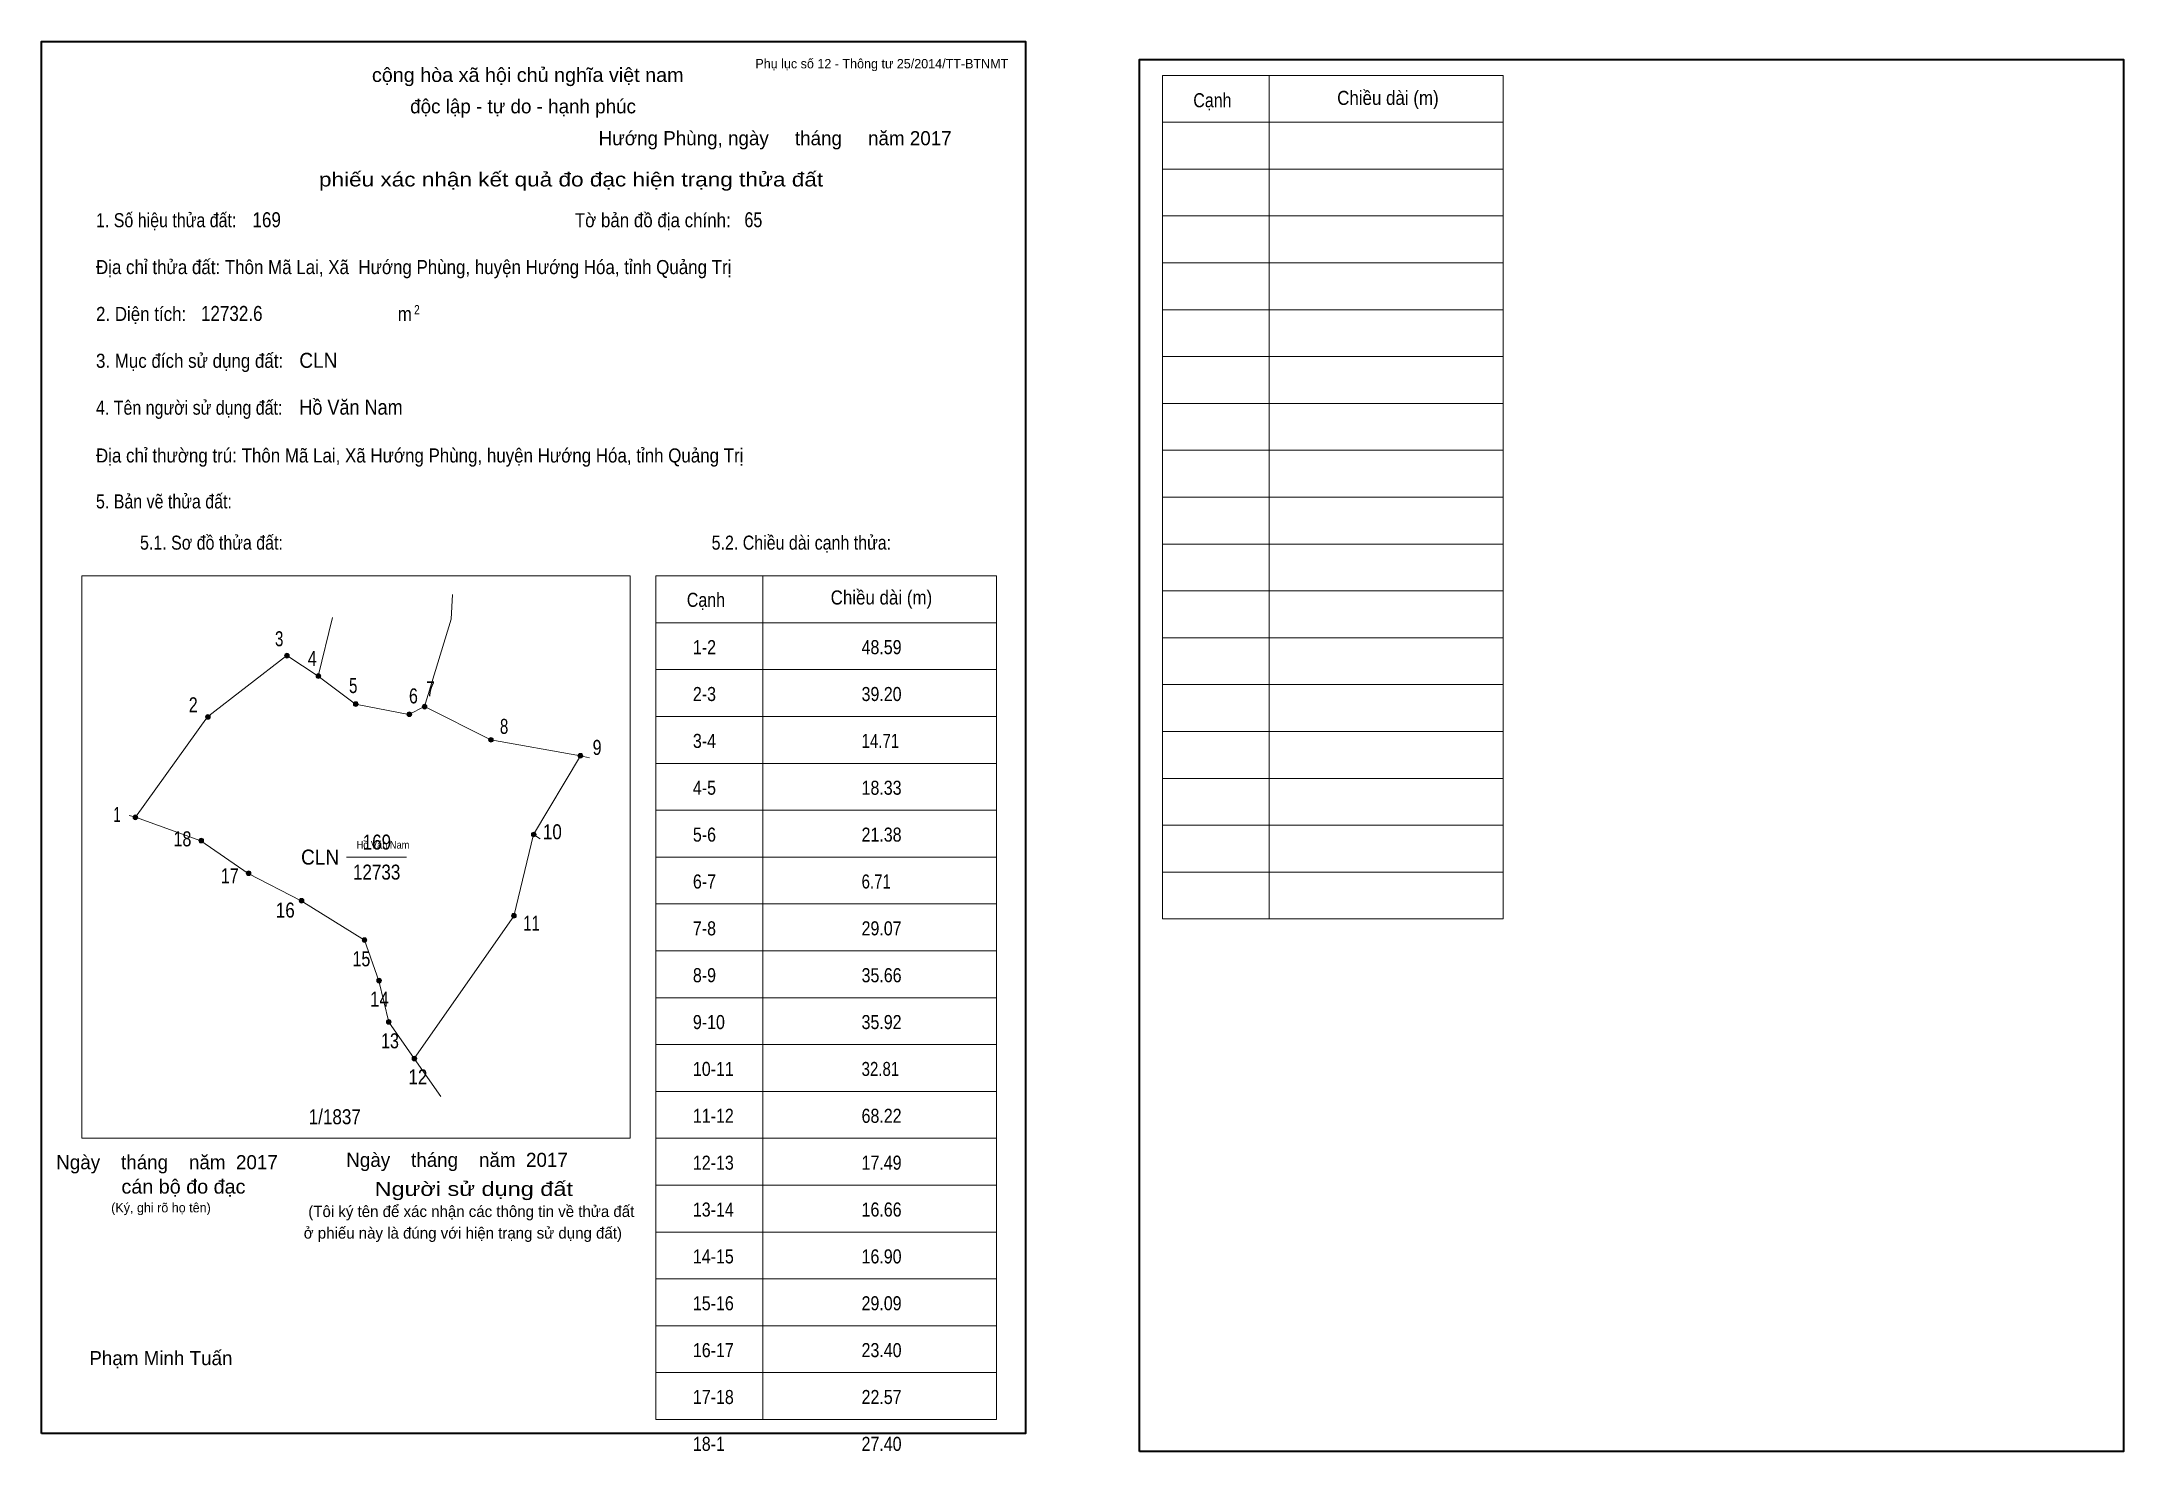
# Model space of a CAD drawing. Header units: centimetres. Extents: x 0 to 44.4, y -0.4 to 29.7.
import ezdxf
from ezdxf.enums import TextEntityAlignment as Align

# ---------------------------------------------------------------- set-up
doc = ezdxf.new("R2010")
doc.units = ezdxf.units.CM
doc.header["$LTSCALE"] = 0.12
for name, color, linetype in [('2', 7, 'Continuous'), ('30', 7, 'Continuous'), ('34', 7, 'Continuous')]:
    doc.layers.add(name, color=color, linetype=linetype)
for name, color, linetype, lineweight in [('32', 7, 'Continuous', 13), ('33', 7, 'Continuous', 13), ('6', 7, 'Continuous', 13), ('63', 7, 'Continuous', 13)]:
    doc.layers.add(name, color=color, linetype=linetype, lineweight=lineweight)

msp = doc.modelspace()

# ---------------------------------------------------------------- hatches: boundary and pattern name
at = {"layer": '32'}
for points in [[(5.2854, 16.5983, 1), (5.1854, 16.5983, 1)], [(5.957, 16.1629, 1), (5.857, 16.1629, 1)], [(6.7548, 15.5643, 1), (6.6548, 15.5643, 1)], [(8.2242, 15.5098, 1), (8.1242, 15.5098, 1)], [(3.5983, 15.2922, 1), (3.4983, 15.2922, 1)], [(7.8977, 15.3466, 1), (7.7977, 15.3466, 1)], [(9.6392, 14.8023, 1), (9.5392, 14.8023, 1)], [(11.55, 14.4628, 1), (11.45, 14.4628, 1)], [(2.05, 13.1484, 1), (1.95, 13.1484, 1)], [(3.4563, 12.6527, 1), (3.3563, 12.6527, 1)], [(10.5519, 12.7822, 1), (10.4519, 12.7822, 1)], [(4.4674, 11.955, 1), (4.3674, 11.955, 1)], [(5.5978, 11.3683, 1), (5.4978, 11.3683, 1)], [(10.129, 11.0472, 1), (10.029, 11.0472, 1)], [(6.941, 10.5307, 1), (6.841, 10.5307, 1)], [(7.2533, 9.6654, 1), (7.1533, 9.6654, 1)], [(7.4591, 8.7821, 1), (7.3591, 8.7821, 1)], [(8.0049, 8.0023, 1), (7.9049, 8.0023, 1)]]:
    msp.add_hatch(color=256, dxfattribs=at).paths.add_polyline_path(points)

# ---------------------------------------------------------------- linework, layer by layer
for centre in [(5.2354, 16.5983), (5.907, 16.1629), (6.7048, 15.5643), (8.1742, 15.5098), (3.5483, 15.2922), (7.8477, 15.3466), (9.5892, 14.8023), (11.5, 14.4628), (2, 13.1484), (3.4063, 12.6527), (10.5019, 12.7822), (4.4174, 11.955), (5.5478, 11.3683), (10.079, 11.0472), (6.891, 10.5307), (7.2033, 9.6654), (7.4091, 8.7821), (7.9549, 8.0023)]:
    msp.add_circle(centre, 0.05, dxfattribs=at)
at = {"layer": '33'}
msp.add_line((6.51, 12.3), (7.79, 12.3), dxfattribs=at)
at = {"layer": '6'}
for p, q in [((5.9, 16.16), (6.21, 17.41)), ((11.5, 14.46), (10.5, 12.78)), ((11.5, 14.46), (11.69, 14.42)), ((1.87, 13.19), (2, 13.15)), ((10.64, 12.69), (10.5, 12.78)), ((7.95, 8), (8.52, 7.19))]:
    msp.add_line(p, q, dxfattribs=at)
for points in [[(8.17, 15.51), (8.74, 17.38), (8.77, 17.9)], [(2, 13.15), (3.54, 15.29), (5.23, 16.6), (5.9, 16.16)], [(5.9, 16.16), (6.7, 15.56), (7.84, 15.34), (8.17, 15.51)], [(8.17, 15.51), (9.59, 14.8), (11.5, 14.46)], [(2, 13.15), (3.4, 12.65), (4.41, 11.95), (5.54, 11.37), (6.89, 10.53)], [(10.5, 12.78), (10.08, 11.04), (7.95, 8)], [(7.95, 8), (7.41, 8.78), (7.2, 9.66), (6.89, 10.53)]]:
    msp.add_lwpolyline(points, dxfattribs=at)
at = {"layer": '63'}
for p, q in [((23.92, 28.98), (31.19, 28.98)), ((23.92, 10.98), (23.92, 28.98)), ((26.2, 10.98), (26.2, 28.98)), ((31.19, 10.98), (31.19, 28.98)), ((23.92, 27.98), (31.19, 27.98)), ((23.92, 26.98), (31.19, 26.98)), ((23.92, 25.98), (31.19, 25.98)), ((23.92, 24.98), (31.19, 24.98)), ((23.92, 23.98), (31.19, 23.98)), ((23.92, 22.98), (31.19, 22.98)), ((23.92, 21.98), (31.19, 21.98)), ((23.92, 20.98), (31.19, 20.98)), ((23.92, 19.98), (31.19, 19.98)), ((23.92, 18.98), (31.19, 18.98)), ((0.86, 18.3), (12.56, 18.3)), ((0.86, 6.3), (0.86, 18.3)), ((12.56, 6.3), (12.56, 18.3)), ((13.11, 18.3), (20.38, 18.3)), ((13.11, 0.3), (13.11, 18.3)), ((15.39, 0.3), (15.39, 18.3)), ((20.38, 0.3), (20.38, 18.3)), ((23.92, 17.98), (31.19, 17.98)), ((13.11, 17.3), (20.38, 17.3)), ((23.92, 16.98), (31.19, 16.98)), ((13.11, 16.3), (20.38, 16.3)), ((23.92, 15.98), (31.19, 15.98)), ((13.11, 15.3), (20.38, 15.3)), ((23.92, 14.98), (31.19, 14.98)), ((13.11, 14.3), (20.38, 14.3)), ((23.92, 13.98), (31.19, 13.98)), ((13.11, 13.3), (20.38, 13.3)), ((23.92, 12.98), (31.19, 12.98)), ((13.11, 12.3), (20.38, 12.3)), ((23.92, 11.98), (31.19, 11.98)), ((13.11, 11.3), (20.38, 11.3)), ((23.92, 10.98), (31.19, 10.98)), ((13.11, 10.3), (20.38, 10.3)), ((13.11, 9.3), (20.38, 9.3)), ((13.11, 8.3), (20.38, 8.3)), ((13.11, 7.3), (20.38, 7.3)), ((0.86, 6.3), (12.56, 6.3)), ((13.11, 6.3), (20.38, 6.3)), ((13.11, 5.3), (20.38, 5.3)), ((13.11, 4.3), (20.38, 4.3)), ((13.11, 3.3), (20.38, 3.3)), ((13.11, 2.3), (20.38, 2.3)), ((13.11, 1.3), (20.38, 1.3)), ((13.11, 0.3), (20.38, 0.3))]:
    msp.add_line(p, q, dxfattribs=at)
at = {"layer": '63', "lineweight": 35}
for points in [[(0, 0), (0, 29.7), (21, 29.7), (21, 0)], [(23.43, -0.38), (23.43, 29.32), (44.43, 29.32), (44.43, -0.38)]]:
    msp.add_lwpolyline(points, close=True, dxfattribs=at)

# ---------------------------------------------------------------- texts
at = {"layer": '2', "width": 0.9}
msp.add_text('Hồ Văn Nam', height=0.1633, dxfattribs=at).set_placement((7.285, 12.48), align=Align.CENTER)
at = {"layer": '30'}
for s, height, width, p in [('1-2', 0.3, 0.85, (13.9, 16.63)), ('48.59', 0.3, 0.85, (17.5, 16.63)), ('2-3', 0.3, 0.85, (13.9, 15.63)), ('39.20', 0.3, 0.85, (17.5, 15.63)), ('3-4', 0.3, 0.85, (13.9, 14.63)), ('14.71', 0.3, 0.8, (17.5, 14.63)), ('4-5', 0.3, 0.85, (13.9, 13.63)), ('18.33', 0.3, 0.85, (17.5, 13.63)), ('5-6', 0.3, 0.85, (13.9, 12.63)), ('21.38', 0.3, 0.85, (17.5, 12.63)), ('6-7', 0.3, 0.85, (13.9, 11.63)), ('6.71', 0.3, 0.8, (17.5, 11.63)), ('7-8', 0.3, 0.85, (13.9, 10.63)), ('29.07', 0.3, 0.85, (17.5, 10.63)), ('8-9', 0.3, 0.85, (13.9, 9.63)), ('35.66', 0.3, 0.85, (17.5, 9.63)), ('9-10', 0.3, 0.85, (13.9, 8.63)), ('35.92', 0.3, 0.85, (17.5, 8.63)), ('10-11', 0.3, 0.85, (13.9, 7.63)), ('32.81', 0.3, 0.8, (17.5, 7.63)), ('1/1837', 0.32, 0.85, (5.7, 6.6)), ('11-12', 0.3, 0.85, (13.9, 6.63)), ('68.22', 0.3, 0.85, (17.5, 6.63)), ('12-13', 0.3, 0.85, (13.9, 5.63)), ('17.49', 0.3, 0.85, (17.5, 5.63)), ('13-14', 0.3, 0.85, (13.9, 4.63)), ('16.66', 0.3, 0.85, (17.5, 4.63)), ('14-15', 0.3, 0.85, (13.9, 3.63)), ('16.90', 0.3, 0.85, (17.5, 3.63)), ('15-16', 0.3, 0.85, (13.9, 2.63)), ('29.09', 0.3, 0.85, (17.5, 2.63)), ('16-17', 0.3, 0.85, (13.9, 1.63)), ('23.40', 0.3, 0.85, (17.5, 1.63)), ('17-18', 0.3, 0.85, (13.9, 0.63)), ('22.57', 0.3, 0.85, (17.5, 0.63)), ('18-1', 0.3, 0.85, (13.9, -0.37)), ('27.40', 0.3, 0.85, (17.5, -0.37))]:
    msp.add_text(s, height=height, dxfattribs=dict(at, width=width)).set_placement(p)
at = {"layer": '32'}
for s, width, p in [('3', 0.75, (5.07, 16.8)), ('4', 0.8, (5.775, 16.38)), ('5', 0.75, (6.65, 15.8)), ('7', 0.75, (8.3, 15.73)), ('2', 0.8, (3.235, 15.39)), ('6', 0.8, (7.935, 15.58)), ('8', 0.75, (9.87, 14.93)), ('9', 0.8, (11.855, 14.48)), ('1', 0.65, (1.61, 13.05)), ('10', 0.85, (10.9, 12.68)), ('18', 0.8, (3.005, 12.53)), ('17', 0.8, (4.015, 11.74)), ('16', 0.85, (5.2, 11.01)), ('11', 0.75, (10.455, 10.73)), ('15', 0.8, (6.825, 9.97)), ('14', 0.85, (7.21, 9.11)), ('13', 0.8, (7.435, 8.22)), ('12', 0.85, (8.03, 7.45))]:
    msp.add_text(s, height=0.32, dxfattribs=dict(at, width=width)).set_placement(p, align=Align.CENTER)
at = {"layer": '33', "width": 0.95}
msp.add_text('CLN', height=0.32, dxfattribs=at).set_placement((6.35, 12.14), align=Align.RIGHT)
at = {"layer": '33', "width": 0.85}
for s, p in [('169', (7.155, 12.46)), ('12733', (7.15, 11.82))]:
    msp.add_text(s, height=0.32, dxfattribs=at).set_placement(p, align=Align.CENTER)
at = {"layer": '34'}
for s, width, p in [('169', 0.85, (4.5, 25.74)), ('65', 0.8, (15, 25.74)), ('12732.6', 0.85, (3.4, 23.74)), ('CLN', 0.95, (5.5, 22.74)), ('Hồ Văn Nam', 0.9, (5.5, 21.74))]:
    msp.add_text(s, height=0.32, dxfattribs=dict(at, width=width)).set_placement(p)
at = {"layer": '63'}
for s, height, p in [('Phụ lục số 12 - Thông tư 25/2014/TT-BTNMT', 0.2, (20.63, 29.13)), ('Ngày    tháng    năm  2017', 0.3, (5.04, 5.64)), ('Ngày    tháng    năm  2017', 0.3, (11.23, 5.69)), ('(Ký, ghi rõ họ tên)', 0.2, (3.61, 4.72))]:
    msp.add_text(s, height=height, dxfattribs=at).set_placement(p, align=Align.RIGHT)
at = {"layer": '63', "width": 1.05}
msp.add_text('cộng hòa xã hội chủ nghĩa việt nam', height=0.3, dxfattribs=at).set_placement((10.375, 28.84), align=Align.CENTER)
at = {"layer": '63'}
for s, height, p in [('độc lập - tự do - hạnh phúc', 0.3, (10.275, 28.17)), ('Hướng Phùng, ngày     tháng     năm 2017', 0.3, (15.655, 27.49)), ('(Tôi ký tên để xác nhận các thông tin về thửa đất ', 0.24, (9.215, 4.62)), ('ở phiếu này là đúng với hiện trạng sử dụng đất)', 0.24, (8.99, 4.16)), ('Phạm Minh Tuấn', 0.3, (2.545, 1.46))]:
    msp.add_text(s, height=height, dxfattribs=at).set_placement(p, align=Align.CENTER)
for s, height, width, p in [('Cạnh', 0.3, 0.85, (24.58, 28.3)), ('Chiều dài (m)', 0.3, 0.9, (27.65, 28.35)), ('1. Số hiệu thửa đất:', 0.3, 0.85, (1.16, 25.74)), ('Tờ bản đồ địa chính:', 0.3, 0.9, (11.38, 25.74)), ('Địa chỉ thửa đất: Thôn Mã Lai, Xã  Hướng Phùng, huyện Hướng Hóa, tỉnh Quảng Trị', 0.3, 0.9, (1.16, 24.74)), ('2. Diện tích:', 0.3, 0.9, (1.16, 23.74)), ('2', 0.2, 0.8, (7.95, 23.88)), ('m', 0.3, 0.9, (7.6, 23.74)), ('3. Mục đích sử dụng đất:', 0.3, 0.9, (1.16, 22.74)), ('4. Tên người sử dụng đất:', 0.3, 0.85, (1.16, 21.74)), ('Địa chỉ thường trú: Thôn Mã Lai, Xã Hướng Phùng, huyện Hướng Hóa, tỉnh Quảng Trị', 0.3, 0.9, (1.16, 20.72)), ('5. Bản vẽ thửa đất:', 0.3, 0.85, (1.16, 19.74)), ('5.1. Sơ đồ thửa đất:', 0.3, 0.85, (2.1, 18.86)), ('5.2. Chiều dài cạnh thửa:', 0.3, 0.85, (14.3, 18.86)), ('Cạnh', 0.3, 0.85, (13.77, 17.64)), ('Chiều dài (m)', 0.3, 0.9, (16.84, 17.69))]:
    msp.add_text(s, height=height, dxfattribs=dict(at, width=width)).set_placement(p)
for s, width, p in [('phiếu xác nhận kết quả đo đạc hiện trạng thửa đất', 1.2, (16.68, 26.61)), ('cán bộ đo đạc', 1.05, (4.35, 5.12)), ('Người sử dụng đất', 1.25, (11.34, 5.07))]:
    msp.add_text(s, height=0.3, dxfattribs=dict(at, width=width)).set_placement(p, align=Align.RIGHT)

doc.saveas('drawing.dxf')
